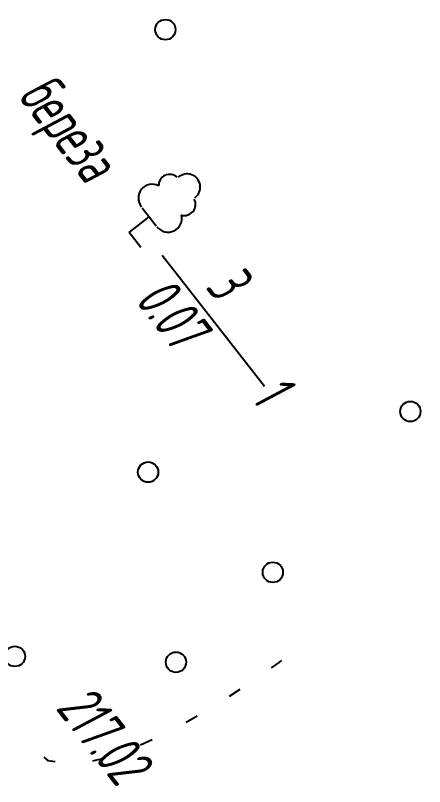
# Model space of a CAD drawing. Header units: millimetres. Extents: x -1799 to 6962, y -1020 to 4121.
# Drawn here: x 1439.9 to 1472.2, y 2717.8 to 2778.7 of the extents above; entities that cross this region are included whole.
import ezdxf

# ---------------------------------------------------------------- set-up
doc = ezdxf.new("R2010")
doc.units = ezdxf.units.MM
doc.linetypes.add('CONTI', pattern=[0])
for name, color, linetype in [('NAD_MDEFAULT', 7, 'CONTI'), ('PI_OTDEFAULT', 172, 'CONTI'), ('PI_TTDEFAULT', 5, 'CONTI'), ('SIT_LDEFAULT', 7, 'CONTI'), ('USLZNDEFAULT', 7, 'CONTI'), ('ZAPSKDEFAULT', 7, 'CONTI')]:
    doc.layers.add(name, color=color, linetype=linetype)
doc.styles.add('eskd', font='spds.shx', dxfattribs={"width": 1.2, "oblique": 15})

# ---------------------------------------------------------------- blocks, each defined once
blk = doc.blocks.new('BL_2002')
at = {"color": 0}
blk.add_circle((0, 0), 0.8, dxfattribs=at)
blk = doc.blocks.new('BL_104')
at = {"color": 0}
for p, q in [((-0.9, 2), (0.9, 2)), ((0, 0), (0, 2)), ((1.5, 0), (0, 0))]:
    blk.add_line(p, q, dxfattribs=at)
for centre, radius, start, end in [((0, 5.8), 1.04, 358, 185), ((-0.94, 4.8), 0.88, 100, 235), ((0.94, 4.8), 0.88, 305, 80), ((-1, 3.1), 1.1, 115, 270), ((1, 3.1), 1.1, 270, 65)]:
    blk.add_arc(centre, radius, start, end, dxfattribs=at)

msp = doc.modelspace()

# ---------------------------------------------------------------- linework, layer by layer
at = {"layer": 'NAD_MDEFAULT', "color": 0}
msp.add_line((1451.450183376388, 2759.755250734662), (1459.530740376455, 2749.412609734957), dxfattribs=at)
at = {"layer": 'PI_TTDEFAULT', "color": 5}
msp.add_point((1442.451700376414, 2719.889214735863, 217.019), dxfattribs=at)
at = {"layer": 'SIT_LDEFAULT', "color": 7}
for p, q in [((1460.091700376428, 2727.199212734972), (1460.761700376412, 2727.659211734695)), ((1460.751700376402, 2727.669213734952), (1460.901700376426, 2727.779213735287)), ((1456.771700376421, 2724.95921473523), (1457.611700376447, 2725.509217735765)), ((1453.341700376428, 2722.909211734695), (1454.211700376423, 2723.409211734695)), ((1449.761700376412, 2721.129212735606), (1450.671700376444, 2721.549218735111)), ((1442.131700376407, 2720.149216735189), (1442.451700376414, 2719.899216735189)), ((1445.991700376451, 2719.849213735585), (1446.951700376414, 2720.109215734911)), ((1442.451700376414, 2719.879212735606), (1443.021700376421, 2719.819214735565))]:
    msp.add_line(p, q, dxfattribs=at)

# ---------------------------------------------------------------- block references
at = {"layer": 'USLZNDEFAULT', "color": 7, "rotation": 307.9999999999999}
msp.add_blockref('BL_104', (1448.858481376441, 2761.550570735161), dxfattribs=at)
at = {"layer": 'ZAPSKDEFAULT', "color": 7, "rotation": 307.9999999999999}
for p in [(1451.715233376433, 2777.542904734996), (1471.041006376394, 2747.420701735106), (1450.351700376437, 2742.639214735863), (1460.193381376399, 2734.73246073575), (1439.843350376419, 2728.102211734665), (1452.550505376372, 2727.637678735343)]:
    msp.add_blockref('BL_2002', p, dxfattribs=at)

# ---------------------------------------------------------------- texts
at = {"layer": 'NAD_MDEFAULT', "color": 7, "style": 'eskd', "oblique": 10, "width": 0.8}
for s, p in [(' береза', (1439.103139376393, 2773.426892735449)), (' 3', (1453.916127376442, 2758.355614735198)), (' 0.07', (1448.347391376397, 2757.331083734904)), (' 1', (1457.523196376404, 2749.600160735113))]:
    msp.add_text(s, height=3.5, rotation=307.9999999999999, dxfattribs=at).set_placement(p)
at = {"layer": 'PI_OTDEFAULT', "color": 172, "style": 'eskd', "oblique": 10, "width": 0.8}
msp.add_text('217.02', height=3.5, rotation=307.9999999999999, dxfattribs=at).set_placement((1442.990462376396, 2724.005514735741))

doc.saveas('drawing.dxf')
